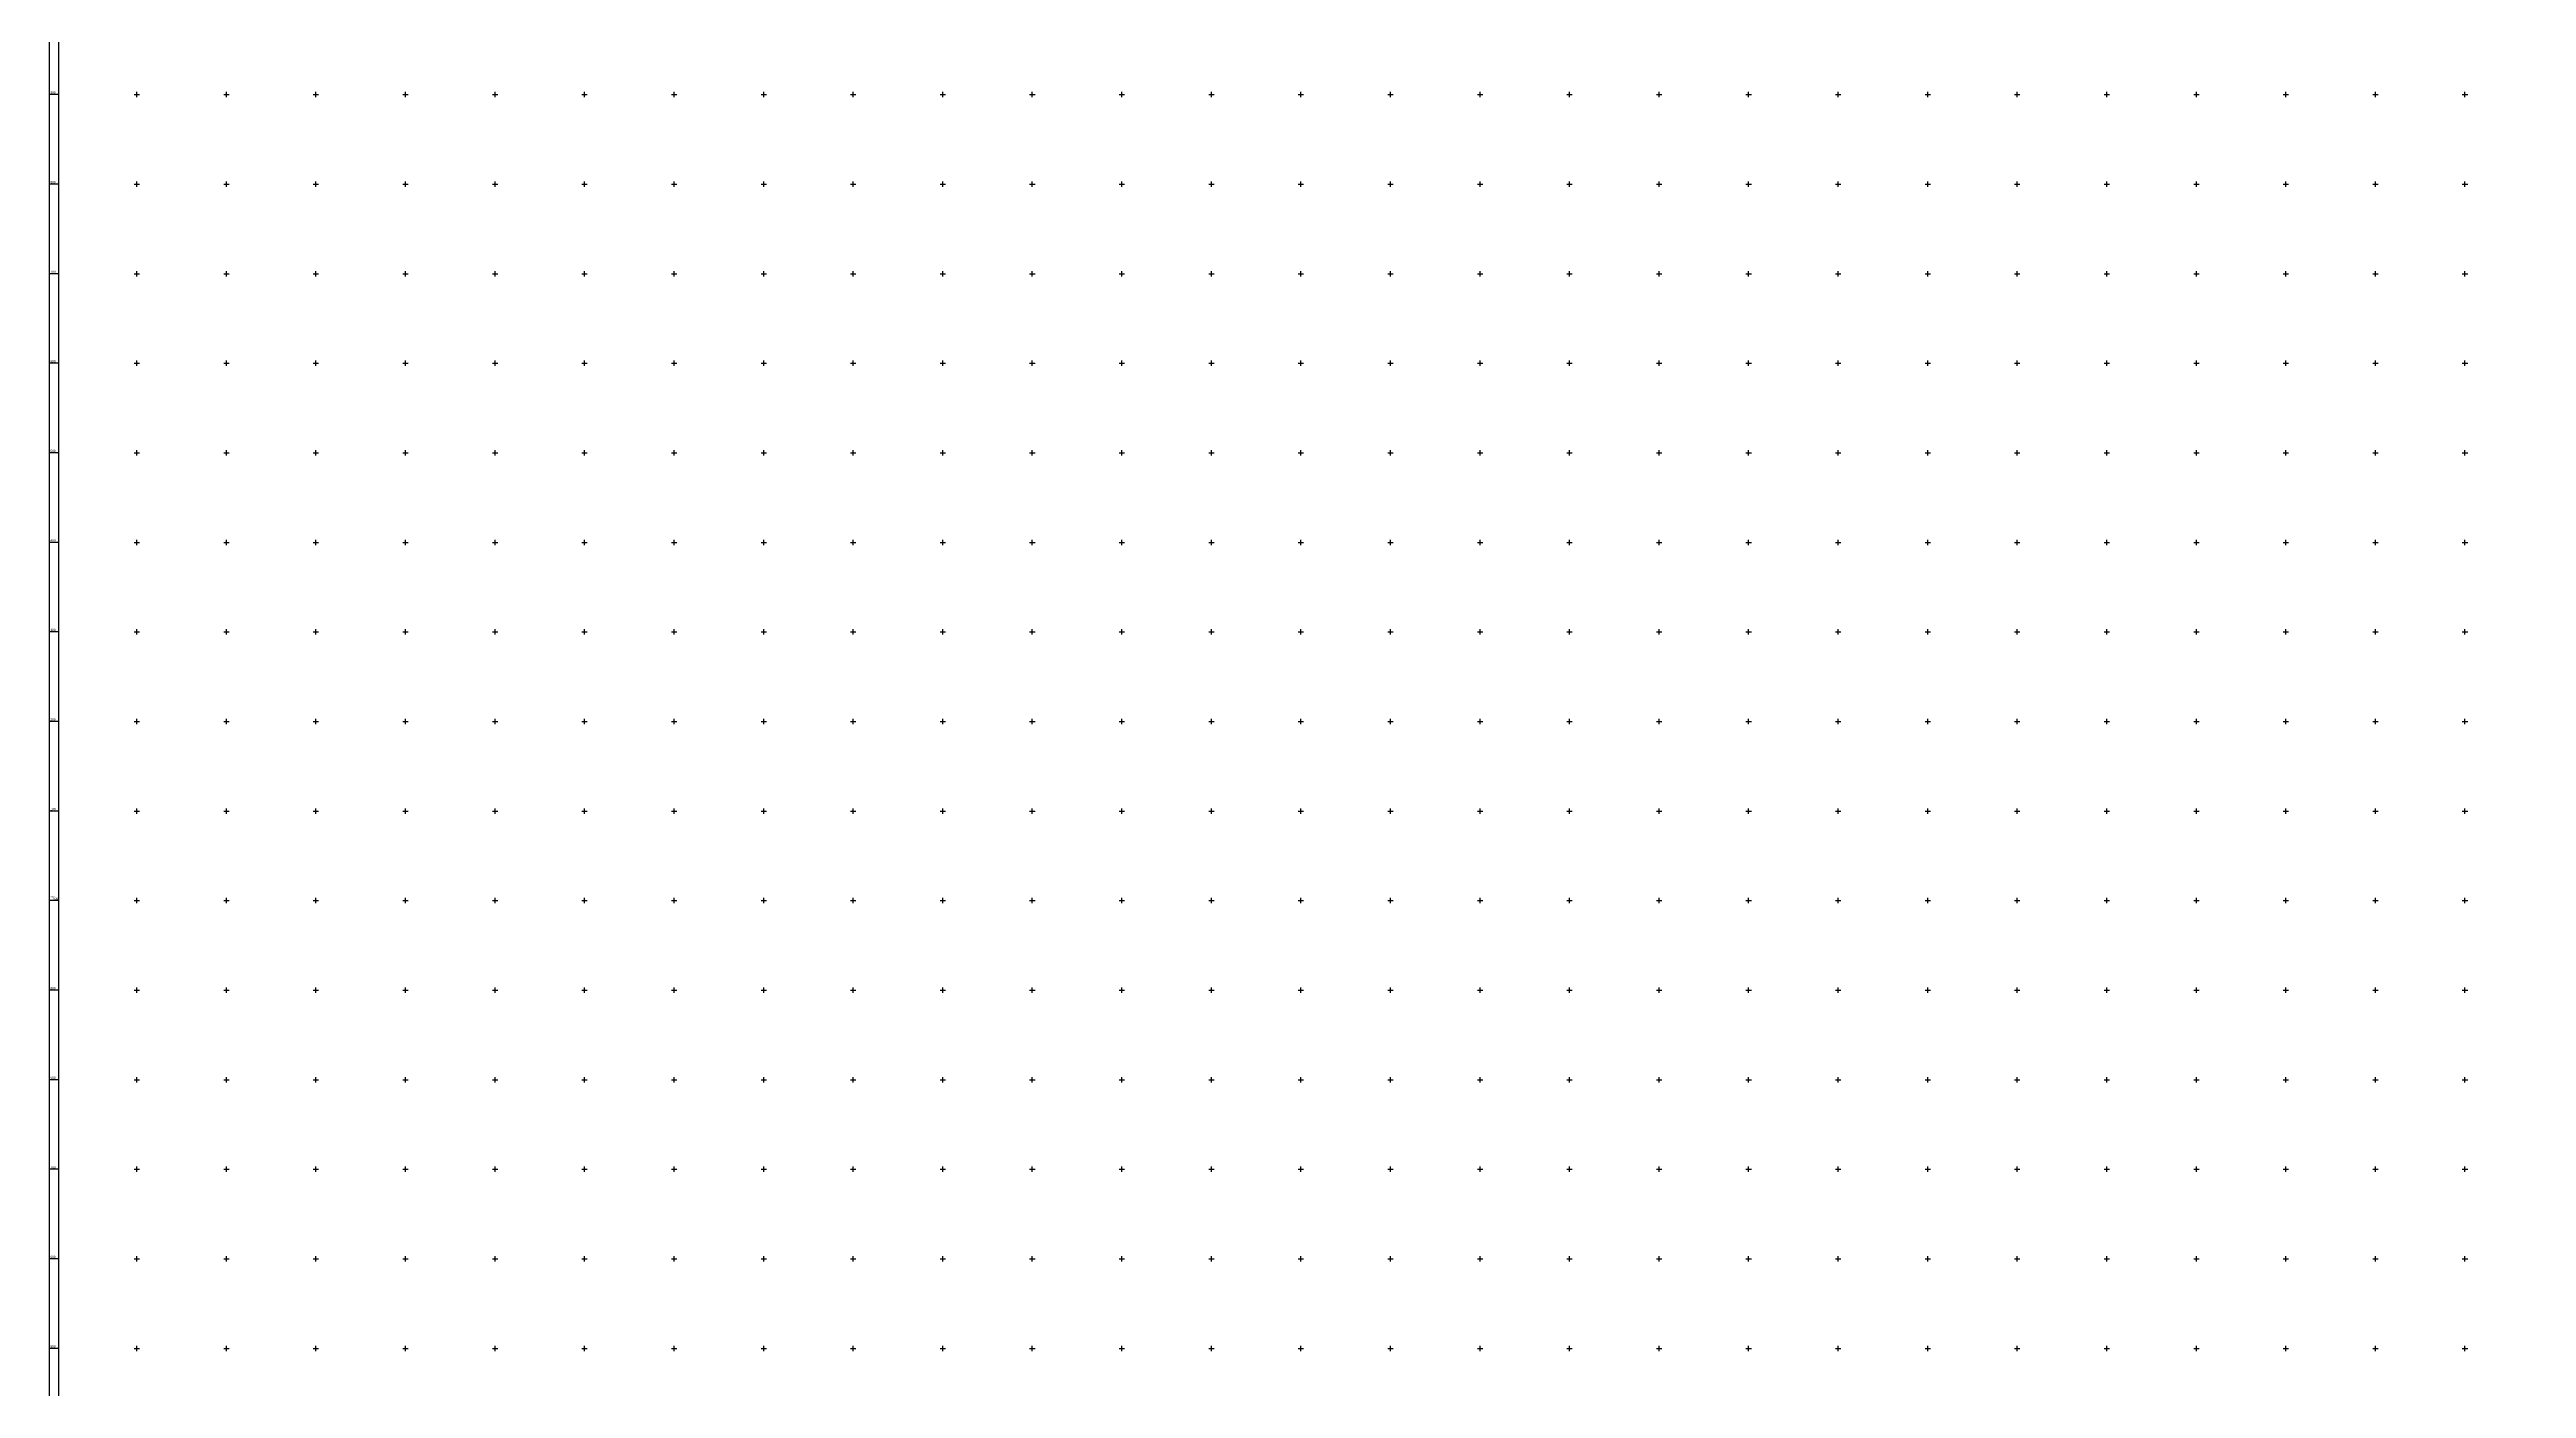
# Model space of a CAD drawing. Extents: x 542197 to 550482, y 1822129 to 1845893.
# Drawn here: x 542202 to 544969, y 1841455 to 1842950 of the extents above; entities that cross this region are included whole.
import ezdxf

# ---------------------------------------------------------------- set-up
doc = ezdxf.new("R2010")
doc.units = 0
doc.layers.add('Level 63', color=7, linetype='Continuous')

msp = doc.modelspace()

# ---------------------------------------------------------------- linework, layer by layer
at = {"layer": 'Level 63'}
for p, q in [((542300, 1842897), (542300, 1842903)), ((542400, 1842897), (542400, 1842903)), ((542500, 1842897), (542500, 1842903)), ((542600, 1842897), (542600, 1842903)), ((542700, 1842897), (542700, 1842903)), ((542800, 1842897), (542800, 1842903)), ((542900, 1842897), (542900, 1842903)), ((543000, 1842897), (543000, 1842903)), ((543100, 1842897), (543100, 1842903)), ((543200, 1842897), (543200, 1842903)), ((543300, 1842897), (543300, 1842903)), ((543400, 1842897), (543400, 1842903)), ((543500, 1842897), (543500, 1842903)), ((543600, 1842897), (543600, 1842903)), ((543700, 1842897), (543700, 1842903)), ((543800, 1842897), (543800, 1842903)), ((543900, 1842897), (543900, 1842903)), ((544000, 1842897), (544000, 1842903)), ((544100, 1842897), (544100, 1842903)), ((544200, 1842897), (544200, 1842903)), ((544300, 1842897), (544300, 1842903)), ((544400, 1842897), (544400, 1842903)), ((544500, 1842897), (544500, 1842903)), ((544600, 1842897), (544600, 1842903)), ((544700, 1842897), (544700, 1842903)), ((544800, 1842897), (544800, 1842903)), ((544900, 1842897), (544900, 1842903)), ((542212.9, 1842900), (542202.4, 1842900)), ((542297, 1842900), (542303, 1842900)), ((542397, 1842900), (542403, 1842900)), ((542497, 1842900), (542503, 1842900)), ((542597, 1842900), (542603, 1842900)), ((542697, 1842900), (542703, 1842900)), ((542797, 1842900), (542803, 1842900)), ((542897, 1842900), (542903, 1842900)), ((542997, 1842900), (543003, 1842900)), ((543097, 1842900), (543103, 1842900)), ((543197, 1842900), (543203, 1842900)), ((543297, 1842900), (543303, 1842900)), ((543397, 1842900), (543403, 1842900)), ((543497, 1842900), (543503, 1842900)), ((543597, 1842900), (543603, 1842900)), ((543697, 1842900), (543703, 1842900)), ((543797, 1842900), (543803, 1842900)), ((543897, 1842900), (543903, 1842900)), ((543997, 1842900), (544003, 1842900)), ((544097, 1842900), (544103, 1842900)), ((544197, 1842900), (544203, 1842900)), ((544297, 1842900), (544303, 1842900)), ((544397, 1842900), (544403, 1842900)), ((544497, 1842900), (544503, 1842900)), ((544597, 1842900), (544603, 1842900)), ((544697, 1842900), (544703, 1842900)), ((544797, 1842900), (544803, 1842900)), ((544897, 1842900), (544903, 1842900)), ((542212.9, 1842800), (542202.4, 1842800)), ((542297, 1842800), (542303, 1842800)), ((542300, 1842797), (542300, 1842803)), ((542397, 1842800), (542403, 1842800)), ((542400, 1842797), (542400, 1842803)), ((542497, 1842800), (542503, 1842800)), ((542500, 1842797), (542500, 1842803)), ((542597, 1842800), (542603, 1842800)), ((542600, 1842797), (542600, 1842803)), ((542697, 1842800), (542703, 1842800)), ((542700, 1842797), (542700, 1842803)), ((542797, 1842800), (542803, 1842800)), ((542800, 1842797), (542800, 1842803)), ((542897, 1842800), (542903, 1842800)), ((542900, 1842797), (542900, 1842803)), ((542997, 1842800), (543003, 1842800)), ((543000, 1842797), (543000, 1842803)), ((543097, 1842800), (543103, 1842800)), ((543100, 1842797), (543100, 1842803)), ((543197, 1842800), (543203, 1842800)), ((543200, 1842797), (543200, 1842803)), ((543297, 1842800), (543303, 1842800)), ((543300, 1842797), (543300, 1842803)), ((543397, 1842800), (543403, 1842800)), ((543400, 1842797), (543400, 1842803)), ((543497, 1842800), (543503, 1842800)), ((543500, 1842797), (543500, 1842803)), ((543597, 1842800), (543603, 1842800)), ((543600, 1842797), (543600, 1842803)), ((543697, 1842800), (543703, 1842800)), ((543700, 1842797), (543700, 1842803)), ((543797, 1842800), (543803, 1842800)), ((543800, 1842797), (543800, 1842803)), ((543897, 1842800), (543903, 1842800)), ((543900, 1842797), (543900, 1842803)), ((543997, 1842800), (544003, 1842800)), ((544000, 1842797), (544000, 1842803)), ((544097, 1842800), (544103, 1842800)), ((544100, 1842797), (544100, 1842803)), ((544197, 1842800), (544203, 1842800)), ((544200, 1842797), (544200, 1842803)), ((544297, 1842800), (544303, 1842800)), ((544300, 1842797), (544300, 1842803)), ((544397, 1842800), (544403, 1842800)), ((544400, 1842797), (544400, 1842803)), ((544497, 1842800), (544503, 1842800)), ((544500, 1842797), (544500, 1842803)), ((544597, 1842800), (544603, 1842800)), ((544600, 1842797), (544600, 1842803)), ((544697, 1842800), (544703, 1842800)), ((544700, 1842797), (544700, 1842803)), ((544797, 1842800), (544803, 1842800)), ((544800, 1842797), (544800, 1842803)), ((544897, 1842800), (544903, 1842800)), ((544900, 1842797), (544900, 1842803)), ((542212.9, 1842700), (542202.4, 1842700)), ((542297, 1842700), (542303, 1842700)), ((542300, 1842697), (542300, 1842703)), ((542397, 1842700), (542403, 1842700)), ((542400, 1842697), (542400, 1842703)), ((542497, 1842700), (542503, 1842700)), ((542500, 1842697), (542500, 1842703)), ((542597, 1842700), (542603, 1842700)), ((542600, 1842697), (542600, 1842703)), ((542697, 1842700), (542703, 1842700)), ((542700, 1842697), (542700, 1842703)), ((542797, 1842700), (542803, 1842700)), ((542800, 1842697), (542800, 1842703)), ((542897, 1842700), (542903, 1842700)), ((542900, 1842697), (542900, 1842703)), ((542997, 1842700), (543003, 1842700)), ((543000, 1842697), (543000, 1842703)), ((543097, 1842700), (543103, 1842700)), ((543100, 1842697), (543100, 1842703)), ((543197, 1842700), (543203, 1842700)), ((543200, 1842697), (543200, 1842703)), ((543297, 1842700), (543303, 1842700)), ((543300, 1842697), (543300, 1842703)), ((543397, 1842700), (543403, 1842700)), ((543400, 1842697), (543400, 1842703)), ((543497, 1842700), (543503, 1842700)), ((543500, 1842697), (543500, 1842703)), ((543597, 1842700), (543603, 1842700)), ((543600, 1842697), (543600, 1842703)), ((543697, 1842700), (543703, 1842700)), ((543700, 1842697), (543700, 1842703)), ((543797, 1842700), (543803, 1842700)), ((543800, 1842697), (543800, 1842703)), ((543897, 1842700), (543903, 1842700)), ((543900, 1842697), (543900, 1842703)), ((543997, 1842700), (544003, 1842700)), ((544000, 1842697), (544000, 1842703)), ((544097, 1842700), (544103, 1842700)), ((544100, 1842697), (544100, 1842703)), ((544197, 1842700), (544203, 1842700)), ((544200, 1842697), (544200, 1842703)), ((544297, 1842700), (544303, 1842700)), ((544300, 1842697), (544300, 1842703)), ((544397, 1842700), (544403, 1842700)), ((544400, 1842697), (544400, 1842703)), ((544497, 1842700), (544503, 1842700)), ((544500, 1842697), (544500, 1842703)), ((544597, 1842700), (544603, 1842700)), ((544600, 1842697), (544600, 1842703)), ((544697, 1842700), (544703, 1842700)), ((544700, 1842697), (544700, 1842703)), ((544797, 1842700), (544803, 1842700)), ((544800, 1842697), (544800, 1842703)), ((544897, 1842700), (544903, 1842700)), ((544900, 1842697), (544900, 1842703)), ((542212.9, 1842600), (542202.4, 1842600)), ((542297, 1842600), (542303, 1842600)), ((542300, 1842597), (542300, 1842603)), ((542397, 1842600), (542403, 1842600)), ((542400, 1842597), (542400, 1842603)), ((542497, 1842600), (542503, 1842600)), ((542500, 1842597), (542500, 1842603)), ((542597, 1842600), (542603, 1842600)), ((542600, 1842597), (542600, 1842603)), ((542697, 1842600), (542703, 1842600)), ((542700, 1842597), (542700, 1842603)), ((542797, 1842600), (542803, 1842600)), ((542800, 1842597), (542800, 1842603)), ((542897, 1842600), (542903, 1842600)), ((542900, 1842597), (542900, 1842603)), ((542997, 1842600), (543003, 1842600)), ((543000, 1842597), (543000, 1842603)), ((543097, 1842600), (543103, 1842600)), ((543100, 1842597), (543100, 1842603)), ((543197, 1842600), (543203, 1842600)), ((543200, 1842597), (543200, 1842603)), ((543297, 1842600), (543303, 1842600)), ((543300, 1842597), (543300, 1842603)), ((543397, 1842600), (543403, 1842600)), ((543400, 1842597), (543400, 1842603)), ((543497, 1842600), (543503, 1842600)), ((543500, 1842597), (543500, 1842603)), ((543597, 1842600), (543603, 1842600)), ((543600, 1842597), (543600, 1842603)), ((543697, 1842600), (543703, 1842600)), ((543700, 1842597), (543700, 1842603)), ((543797, 1842600), (543803, 1842600)), ((543800, 1842597), (543800, 1842603)), ((543897, 1842600), (543903, 1842600)), ((543900, 1842597), (543900, 1842603)), ((543997, 1842600), (544003, 1842600)), ((544000, 1842597), (544000, 1842603)), ((544097, 1842600), (544103, 1842600)), ((544100, 1842597), (544100, 1842603)), ((544197, 1842600), (544203, 1842600)), ((544200, 1842597), (544200, 1842603)), ((544297, 1842600), (544303, 1842600)), ((544300, 1842597), (544300, 1842603)), ((544397, 1842600), (544403, 1842600)), ((544400, 1842597), (544400, 1842603)), ((544497, 1842600), (544503, 1842600)), ((544500, 1842597), (544500, 1842603)), ((544597, 1842600), (544603, 1842600)), ((544600, 1842597), (544600, 1842603)), ((544697, 1842600), (544703, 1842600)), ((544700, 1842597), (544700, 1842603)), ((544797, 1842600), (544803, 1842600)), ((544800, 1842597), (544800, 1842603)), ((544897, 1842600), (544903, 1842600)), ((544900, 1842597), (544900, 1842603)), ((542212.9, 1842500), (542202.4, 1842500)), ((542297, 1842500), (542303, 1842500)), ((542300, 1842497), (542300, 1842503)), ((542397, 1842500), (542403, 1842500)), ((542400, 1842497), (542400, 1842503)), ((542497, 1842500), (542503, 1842500)), ((542500, 1842497), (542500, 1842503)), ((542597, 1842500), (542603, 1842500)), ((542600, 1842497), (542600, 1842503)), ((542697, 1842500), (542703, 1842500)), ((542700, 1842497), (542700, 1842503)), ((542797, 1842500), (542803, 1842500)), ((542800, 1842497), (542800, 1842503)), ((542897, 1842500), (542903, 1842500)), ((542900, 1842497), (542900, 1842503)), ((542997, 1842500), (543003, 1842500)), ((543000, 1842497), (543000, 1842503)), ((543097, 1842500), (543103, 1842500)), ((543100, 1842497), (543100, 1842503)), ((543197, 1842500), (543203, 1842500)), ((543200, 1842497), (543200, 1842503)), ((543297, 1842500), (543303, 1842500)), ((543300, 1842497), (543300, 1842503)), ((543397, 1842500), (543403, 1842500)), ((543400, 1842497), (543400, 1842503)), ((543497, 1842500), (543503, 1842500)), ((543500, 1842497), (543500, 1842503)), ((543597, 1842500), (543603, 1842500)), ((543600, 1842497), (543600, 1842503)), ((543697, 1842500), (543703, 1842500)), ((543700, 1842497), (543700, 1842503)), ((543797, 1842500), (543803, 1842500)), ((543800, 1842497), (543800, 1842503)), ((543897, 1842500), (543903, 1842500)), ((543900, 1842497), (543900, 1842503)), ((543997, 1842500), (544003, 1842500)), ((544000, 1842497), (544000, 1842503)), ((544097, 1842500), (544103, 1842500)), ((544100, 1842497), (544100, 1842503)), ((544197, 1842500), (544203, 1842500)), ((544200, 1842497), (544200, 1842503)), ((544297, 1842500), (544303, 1842500)), ((544300, 1842497), (544300, 1842503)), ((544397, 1842500), (544403, 1842500)), ((544400, 1842497), (544400, 1842503)), ((544497, 1842500), (544503, 1842500)), ((544500, 1842497), (544500, 1842503)), ((544597, 1842500), (544603, 1842500)), ((544600, 1842497), (544600, 1842503)), ((544697, 1842500), (544703, 1842500)), ((544700, 1842497), (544700, 1842503)), ((544797, 1842500), (544803, 1842500)), ((544800, 1842497), (544800, 1842503)), ((544897, 1842500), (544903, 1842500)), ((544900, 1842497), (544900, 1842503)), ((542212.9, 1842400), (542202.4, 1842400)), ((542297, 1842400), (542303, 1842400)), ((542300, 1842397), (542300, 1842403)), ((542397, 1842400), (542403, 1842400)), ((542400, 1842397), (542400, 1842403)), ((542497, 1842400), (542503, 1842400)), ((542500, 1842397), (542500, 1842403)), ((542597, 1842400), (542603, 1842400)), ((542600, 1842397), (542600, 1842403)), ((542697, 1842400), (542703, 1842400)), ((542700, 1842397), (542700, 1842403)), ((542797, 1842400), (542803, 1842400)), ((542800, 1842397), (542800, 1842403)), ((542897, 1842400), (542903, 1842400)), ((542900, 1842397), (542900, 1842403)), ((542997, 1842400), (543003, 1842400)), ((543000, 1842397), (543000, 1842403)), ((543097, 1842400), (543103, 1842400)), ((543100, 1842397), (543100, 1842403)), ((543197, 1842400), (543203, 1842400)), ((543200, 1842397), (543200, 1842403)), ((543297, 1842400), (543303, 1842400)), ((543300, 1842397), (543300, 1842403)), ((543397, 1842400), (543403, 1842400)), ((543400, 1842397), (543400, 1842403)), ((543497, 1842400), (543503, 1842400)), ((543500, 1842397), (543500, 1842403)), ((543597, 1842400), (543603, 1842400)), ((543600, 1842397), (543600, 1842403)), ((543697, 1842400), (543703, 1842400)), ((543700, 1842397), (543700, 1842403)), ((543797, 1842400), (543803, 1842400)), ((543800, 1842397), (543800, 1842403)), ((543897, 1842400), (543903, 1842400)), ((543900, 1842397), (543900, 1842403)), ((543997, 1842400), (544003, 1842400)), ((544000, 1842397), (544000, 1842403)), ((544097, 1842400), (544103, 1842400)), ((544100, 1842397), (544100, 1842403)), ((544197, 1842400), (544203, 1842400)), ((544200, 1842397), (544200, 1842403)), ((544297, 1842400), (544303, 1842400)), ((544300, 1842397), (544300, 1842403)), ((544397, 1842400), (544403, 1842400)), ((544400, 1842397), (544400, 1842403)), ((544497, 1842400), (544503, 1842400)), ((544500, 1842397), (544500, 1842403)), ((544597, 1842400), (544603, 1842400)), ((544600, 1842397), (544600, 1842403)), ((544697, 1842400), (544703, 1842400)), ((544700, 1842397), (544700, 1842403)), ((544797, 1842400), (544803, 1842400)), ((544800, 1842397), (544800, 1842403)), ((544897, 1842400), (544903, 1842400)), ((544900, 1842397), (544900, 1842403)), ((542212.9, 1842300), (542202.4, 1842300)), ((542297, 1842300), (542303, 1842300)), ((542300, 1842297), (542300, 1842303)), ((542397, 1842300), (542403, 1842300)), ((542400, 1842297), (542400, 1842303)), ((542497, 1842300), (542503, 1842300)), ((542500, 1842297), (542500, 1842303)), ((542597, 1842300), (542603, 1842300)), ((542600, 1842297), (542600, 1842303)), ((542697, 1842300), (542703, 1842300)), ((542700, 1842297), (542700, 1842303)), ((542797, 1842300), (542803, 1842300)), ((542800, 1842297), (542800, 1842303)), ((542897, 1842300), (542903, 1842300)), ((542900, 1842297), (542900, 1842303)), ((542997, 1842300), (543003, 1842300)), ((543000, 1842297), (543000, 1842303)), ((543097, 1842300), (543103, 1842300)), ((543100, 1842297), (543100, 1842303)), ((543197, 1842300), (543203, 1842300)), ((543200, 1842297), (543200, 1842303)), ((543297, 1842300), (543303, 1842300)), ((543300, 1842297), (543300, 1842303)), ((543397, 1842300), (543403, 1842300)), ((543400, 1842297), (543400, 1842303)), ((543497, 1842300), (543503, 1842300)), ((543500, 1842297), (543500, 1842303)), ((543597, 1842300), (543603, 1842300)), ((543600, 1842297), (543600, 1842303)), ((543697, 1842300), (543703, 1842300)), ((543700, 1842297), (543700, 1842303)), ((543797, 1842300), (543803, 1842300)), ((543800, 1842297), (543800, 1842303)), ((543897, 1842300), (543903, 1842300)), ((543900, 1842297), (543900, 1842303)), ((543997, 1842300), (544003, 1842300)), ((544000, 1842297), (544000, 1842303)), ((544097, 1842300), (544103, 1842300)), ((544100, 1842297), (544100, 1842303)), ((544197, 1842300), (544203, 1842300)), ((544200, 1842297), (544200, 1842303)), ((544297, 1842300), (544303, 1842300)), ((544300, 1842297), (544300, 1842303)), ((544397, 1842300), (544403, 1842300)), ((544400, 1842297), (544400, 1842303)), ((544497, 1842300), (544503, 1842300)), ((544500, 1842297), (544500, 1842303)), ((544597, 1842300), (544603, 1842300)), ((544600, 1842297), (544600, 1842303)), ((544697, 1842300), (544703, 1842300)), ((544700, 1842297), (544700, 1842303)), ((544797, 1842300), (544803, 1842300)), ((544800, 1842297), (544800, 1842303)), ((544897, 1842300), (544903, 1842300)), ((544900, 1842297), (544900, 1842303)), ((542212.9, 1842200), (542202.4, 1842200)), ((542297, 1842200), (542303, 1842200)), ((542300, 1842197), (542300, 1842203)), ((542397, 1842200), (542403, 1842200)), ((542400, 1842197), (542400, 1842203)), ((542497, 1842200), (542503, 1842200)), ((542500, 1842197), (542500, 1842203)), ((542597, 1842200), (542603, 1842200)), ((542600, 1842197), (542600, 1842203)), ((542697, 1842200), (542703, 1842200)), ((542700, 1842197), (542700, 1842203)), ((542797, 1842200), (542803, 1842200)), ((542800, 1842197), (542800, 1842203)), ((542897, 1842200), (542903, 1842200)), ((542900, 1842197), (542900, 1842203)), ((542997, 1842200), (543003, 1842200)), ((543000, 1842197), (543000, 1842203)), ((543097, 1842200), (543103, 1842200)), ((543100, 1842197), (543100, 1842203)), ((543197, 1842200), (543203, 1842200)), ((543200, 1842197), (543200, 1842203)), ((543297, 1842200), (543303, 1842200)), ((543300, 1842197), (543300, 1842203)), ((543397, 1842200), (543403, 1842200)), ((543400, 1842197), (543400, 1842203)), ((543497, 1842200), (543503, 1842200)), ((543500, 1842197), (543500, 1842203)), ((543597, 1842200), (543603, 1842200)), ((543600, 1842197), (543600, 1842203)), ((543697, 1842200), (543703, 1842200)), ((543700, 1842197), (543700, 1842203)), ((543797, 1842200), (543803, 1842200)), ((543800, 1842197), (543800, 1842203)), ((543897, 1842200), (543903, 1842200)), ((543900, 1842197), (543900, 1842203)), ((543997, 1842200), (544003, 1842200)), ((544000, 1842197), (544000, 1842203)), ((544097, 1842200), (544103, 1842200)), ((544100, 1842197), (544100, 1842203)), ((544197, 1842200), (544203, 1842200)), ((544200, 1842197), (544200, 1842203)), ((544297, 1842200), (544303, 1842200)), ((544300, 1842197), (544300, 1842203)), ((544397, 1842200), (544403, 1842200)), ((544400, 1842197), (544400, 1842203)), ((544497, 1842200), (544503, 1842200)), ((544500, 1842197), (544500, 1842203)), ((544597, 1842200), (544603, 1842200)), ((544600, 1842197), (544600, 1842203)), ((544697, 1842200), (544703, 1842200)), ((544700, 1842197), (544700, 1842203)), ((544797, 1842200), (544803, 1842200)), ((544800, 1842197), (544800, 1842203)), ((544897, 1842200), (544903, 1842200)), ((544900, 1842197), (544900, 1842203)), ((542212.9, 1842100), (542202.4, 1842100)), ((542297, 1842100), (542303, 1842100)), ((542300, 1842097), (542300, 1842103)), ((542397, 1842100), (542403, 1842100)), ((542400, 1842097), (542400, 1842103)), ((542497, 1842100), (542503, 1842100)), ((542500, 1842097), (542500, 1842103)), ((542597, 1842100), (542603, 1842100)), ((542600, 1842097), (542600, 1842103)), ((542697, 1842100), (542703, 1842100)), ((542700, 1842097), (542700, 1842103)), ((542797, 1842100), (542803, 1842100)), ((542800, 1842097), (542800, 1842103)), ((542897, 1842100), (542903, 1842100)), ((542900, 1842097), (542900, 1842103)), ((542997, 1842100), (543003, 1842100)), ((543000, 1842097), (543000, 1842103)), ((543097, 1842100), (543103, 1842100)), ((543100, 1842097), (543100, 1842103)), ((543197, 1842100), (543203, 1842100)), ((543200, 1842097), (543200, 1842103)), ((543297, 1842100), (543303, 1842100)), ((543300, 1842097), (543300, 1842103)), ((543397, 1842100), (543403, 1842100)), ((543400, 1842097), (543400, 1842103)), ((543497, 1842100), (543503, 1842100)), ((543500, 1842097), (543500, 1842103)), ((543597, 1842100), (543603, 1842100)), ((543600, 1842097), (543600, 1842103)), ((543697, 1842100), (543703, 1842100)), ((543700, 1842097), (543700, 1842103)), ((543797, 1842100), (543803, 1842100)), ((543800, 1842097), (543800, 1842103)), ((543897, 1842100), (543903, 1842100)), ((543900, 1842097), (543900, 1842103)), ((543997, 1842100), (544003, 1842100)), ((544000, 1842097), (544000, 1842103)), ((544097, 1842100), (544103, 1842100)), ((544100, 1842097), (544100, 1842103)), ((544197, 1842100), (544203, 1842100)), ((544200, 1842097), (544200, 1842103)), ((544297, 1842100), (544303, 1842100)), ((544300, 1842097), (544300, 1842103)), ((544397, 1842100), (544403, 1842100)), ((544400, 1842097), (544400, 1842103)), ((544497, 1842100), (544503, 1842100)), ((544500, 1842097), (544500, 1842103)), ((544597, 1842100), (544603, 1842100)), ((544600, 1842097), (544600, 1842103)), ((544697, 1842100), (544703, 1842100)), ((544700, 1842097), (544700, 1842103)), ((544797, 1842100), (544803, 1842100)), ((544800, 1842097), (544800, 1842103)), ((544897, 1842100), (544903, 1842100)), ((544900, 1842097), (544900, 1842103)), ((542212.9, 1842000), (542202.4, 1842000)), ((542297, 1842000), (542303, 1842000)), ((542300, 1841997), (542300, 1842003)), ((542397, 1842000), (542403, 1842000)), ((542400, 1841997), (542400, 1842003)), ((542497, 1842000), (542503, 1842000)), ((542500, 1841997), (542500, 1842003)), ((542597, 1842000), (542603, 1842000)), ((542600, 1841997), (542600, 1842003)), ((542697, 1842000), (542703, 1842000)), ((542700, 1841997), (542700, 1842003)), ((542797, 1842000), (542803, 1842000)), ((542800, 1841997), (542800, 1842003)), ((542897, 1842000), (542903, 1842000)), ((542900, 1841997), (542900, 1842003)), ((542997, 1842000), (543003, 1842000)), ((543000, 1841997), (543000, 1842003)), ((543097, 1842000), (543103, 1842000)), ((543100, 1841997), (543100, 1842003)), ((543197, 1842000), (543203, 1842000)), ((543200, 1841997), (543200, 1842003)), ((543297, 1842000), (543303, 1842000)), ((543300, 1841997), (543300, 1842003)), ((543397, 1842000), (543403, 1842000)), ((543400, 1841997), (543400, 1842003)), ((543497, 1842000), (543503, 1842000)), ((543500, 1841997), (543500, 1842003)), ((543597, 1842000), (543603, 1842000)), ((543600, 1841997), (543600, 1842003)), ((543697, 1842000), (543703, 1842000)), ((543700, 1841997), (543700, 1842003)), ((543797, 1842000), (543803, 1842000)), ((543800, 1841997), (543800, 1842003)), ((543897, 1842000), (543903, 1842000)), ((543900, 1841997), (543900, 1842003)), ((543997, 1842000), (544003, 1842000)), ((544000, 1841997), (544000, 1842003)), ((544097, 1842000), (544103, 1842000)), ((544100, 1841997), (544100, 1842003)), ((544197, 1842000), (544203, 1842000)), ((544200, 1841997), (544200, 1842003)), ((544297, 1842000), (544303, 1842000)), ((544300, 1841997), (544300, 1842003)), ((544397, 1842000), (544403, 1842000)), ((544400, 1841997), (544400, 1842003)), ((544497, 1842000), (544503, 1842000)), ((544500, 1841997), (544500, 1842003)), ((544597, 1842000), (544603, 1842000)), ((544600, 1841997), (544600, 1842003)), ((544697, 1842000), (544703, 1842000)), ((544700, 1841997), (544700, 1842003)), ((544797, 1842000), (544803, 1842000)), ((544800, 1841997), (544800, 1842003)), ((544897, 1842000), (544903, 1842000)), ((544900, 1841997), (544900, 1842003)), ((542212.9, 1841900), (542202.4, 1841900)), ((542297, 1841900), (542303, 1841900)), ((542300, 1841897), (542300, 1841903)), ((542397, 1841900), (542403, 1841900)), ((542400, 1841897), (542400, 1841903)), ((542497, 1841900), (542503, 1841900)), ((542500, 1841897), (542500, 1841903)), ((542597, 1841900), (542603, 1841900)), ((542600, 1841897), (542600, 1841903)), ((542697, 1841900), (542703, 1841900)), ((542700, 1841897), (542700, 1841903)), ((542797, 1841900), (542803, 1841900)), ((542800, 1841897), (542800, 1841903)), ((542897, 1841900), (542903, 1841900)), ((542900, 1841897), (542900, 1841903)), ((542997, 1841900), (543003, 1841900)), ((543000, 1841897), (543000, 1841903)), ((543097, 1841900), (543103, 1841900)), ((543100, 1841897), (543100, 1841903)), ((543197, 1841900), (543203, 1841900)), ((543200, 1841897), (543200, 1841903)), ((543297, 1841900), (543303, 1841900)), ((543300, 1841897), (543300, 1841903)), ((543397, 1841900), (543403, 1841900)), ((543400, 1841897), (543400, 1841903)), ((543497, 1841900), (543503, 1841900)), ((543500, 1841897), (543500, 1841903)), ((543597, 1841900), (543603, 1841900)), ((543600, 1841897), (543600, 1841903)), ((543697, 1841900), (543703, 1841900)), ((543700, 1841897), (543700, 1841903)), ((543797, 1841900), (543803, 1841900)), ((543800, 1841897), (543800, 1841903)), ((543897, 1841900), (543903, 1841900)), ((543900, 1841897), (543900, 1841903)), ((543997, 1841900), (544003, 1841900)), ((544000, 1841897), (544000, 1841903)), ((544097, 1841900), (544103, 1841900)), ((544100, 1841897), (544100, 1841903)), ((544197, 1841900), (544203, 1841900)), ((544200, 1841897), (544200, 1841903)), ((544297, 1841900), (544303, 1841900)), ((544300, 1841897), (544300, 1841903)), ((544397, 1841900), (544403, 1841900)), ((544400, 1841897), (544400, 1841903)), ((544497, 1841900), (544503, 1841900)), ((544500, 1841897), (544500, 1841903)), ((544597, 1841900), (544603, 1841900)), ((544600, 1841897), (544600, 1841903)), ((544697, 1841900), (544703, 1841900)), ((544700, 1841897), (544700, 1841903)), ((544797, 1841900), (544803, 1841900)), ((544800, 1841897), (544800, 1841903)), ((544897, 1841900), (544903, 1841900)), ((544900, 1841897), (544900, 1841903)), ((542212.9, 1841800), (542202.4, 1841800)), ((542297, 1841800), (542303, 1841800)), ((542300, 1841797), (542300, 1841803)), ((542397, 1841800), (542403, 1841800)), ((542400, 1841797), (542400, 1841803)), ((542497, 1841800), (542503, 1841800)), ((542500, 1841797), (542500, 1841803)), ((542597, 1841800), (542603, 1841800)), ((542600, 1841797), (542600, 1841803)), ((542697, 1841800), (542703, 1841800)), ((542700, 1841797), (542700, 1841803)), ((542797, 1841800), (542803, 1841800)), ((542800, 1841797), (542800, 1841803)), ((542897, 1841800), (542903, 1841800)), ((542900, 1841797), (542900, 1841803)), ((542997, 1841800), (543003, 1841800)), ((543000, 1841797), (543000, 1841803)), ((543097, 1841800), (543103, 1841800)), ((543100, 1841797), (543100, 1841803)), ((543197, 1841800), (543203, 1841800)), ((543200, 1841797), (543200, 1841803)), ((543297, 1841800), (543303, 1841800)), ((543300, 1841797), (543300, 1841803)), ((543397, 1841800), (543403, 1841800)), ((543400, 1841797), (543400, 1841803)), ((543497, 1841800), (543503, 1841800)), ((543500, 1841797), (543500, 1841803)), ((543597, 1841800), (543603, 1841800)), ((543600, 1841797), (543600, 1841803)), ((543697, 1841800), (543703, 1841800)), ((543700, 1841797), (543700, 1841803)), ((543797, 1841800), (543803, 1841800)), ((543800, 1841797), (543800, 1841803)), ((543897, 1841800), (543903, 1841800)), ((543900, 1841797), (543900, 1841803)), ((543997, 1841800), (544003, 1841800)), ((544000, 1841797), (544000, 1841803)), ((544097, 1841800), (544103, 1841800)), ((544100, 1841797), (544100, 1841803)), ((544197, 1841800), (544203, 1841800)), ((544200, 1841797), (544200, 1841803)), ((544297, 1841800), (544303, 1841800)), ((544300, 1841797), (544300, 1841803)), ((544397, 1841800), (544403, 1841800)), ((544400, 1841797), (544400, 1841803)), ((544497, 1841800), (544503, 1841800)), ((544500, 1841797), (544500, 1841803)), ((544597, 1841800), (544603, 1841800)), ((544600, 1841797), (544600, 1841803)), ((544697, 1841800), (544703, 1841800)), ((544700, 1841797), (544700, 1841803)), ((544797, 1841800), (544803, 1841800)), ((544800, 1841797), (544800, 1841803)), ((544897, 1841800), (544903, 1841800)), ((544900, 1841797), (544900, 1841803)), ((542212.9, 1841700), (542202.4, 1841700)), ((542297, 1841700), (542303, 1841700)), ((542300, 1841697), (542300, 1841703)), ((542397, 1841700), (542403, 1841700)), ((542400, 1841697), (542400, 1841703)), ((542497, 1841700), (542503, 1841700)), ((542500, 1841697), (542500, 1841703)), ((542597, 1841700), (542603, 1841700)), ((542600, 1841697), (542600, 1841703)), ((542697, 1841700), (542703, 1841700)), ((542700, 1841697), (542700, 1841703)), ((542797, 1841700), (542803, 1841700)), ((542800, 1841697), (542800, 1841703)), ((542897, 1841700), (542903, 1841700)), ((542900, 1841697), (542900, 1841703)), ((542997, 1841700), (543003, 1841700)), ((543000, 1841697), (543000, 1841703)), ((543097, 1841700), (543103, 1841700)), ((543100, 1841697), (543100, 1841703)), ((543197, 1841700), (543203, 1841700)), ((543200, 1841697), (543200, 1841703)), ((543297, 1841700), (543303, 1841700)), ((543300, 1841697), (543300, 1841703)), ((543397, 1841700), (543403, 1841700)), ((543400, 1841697), (543400, 1841703)), ((543497, 1841700), (543503, 1841700)), ((543500, 1841697), (543500, 1841703)), ((543597, 1841700), (543603, 1841700)), ((543600, 1841697), (543600, 1841703)), ((543697, 1841700), (543703, 1841700)), ((543700, 1841697), (543700, 1841703)), ((543797, 1841700), (543803, 1841700)), ((543800, 1841697), (543800, 1841703)), ((543897, 1841700), (543903, 1841700)), ((543900, 1841697), (543900, 1841703)), ((543997, 1841700), (544003, 1841700)), ((544000, 1841697), (544000, 1841703)), ((544097, 1841700), (544103, 1841700)), ((544100, 1841697), (544100, 1841703)), ((544197, 1841700), (544203, 1841700)), ((544200, 1841697), (544200, 1841703)), ((544297, 1841700), (544303, 1841700)), ((544300, 1841697), (544300, 1841703)), ((544397, 1841700), (544403, 1841700)), ((544400, 1841697), (544400, 1841703)), ((544497, 1841700), (544503, 1841700)), ((544500, 1841697), (544500, 1841703)), ((544597, 1841700), (544603, 1841700)), ((544600, 1841697), (544600, 1841703)), ((544697, 1841700), (544703, 1841700)), ((544700, 1841697), (544700, 1841703)), ((544797, 1841700), (544803, 1841700)), ((544800, 1841697), (544800, 1841703)), ((544897, 1841700), (544903, 1841700)), ((544900, 1841697), (544900, 1841703)), ((542300, 1841597), (542300, 1841603)), ((542400, 1841597), (542400, 1841603)), ((542500, 1841597), (542500, 1841603)), ((542600, 1841597), (542600, 1841603)), ((542700, 1841597), (542700, 1841603)), ((542800, 1841597), (542800, 1841603)), ((542900, 1841597), (542900, 1841603)), ((543000, 1841597), (543000, 1841603)), ((543100, 1841597), (543100, 1841603)), ((543200, 1841597), (543200, 1841603)), ((543300, 1841597), (543300, 1841603)), ((543400, 1841597), (543400, 1841603)), ((543500, 1841597), (543500, 1841603)), ((543600, 1841597), (543600, 1841603)), ((543700, 1841597), (543700, 1841603)), ((543800, 1841597), (543800, 1841603)), ((543900, 1841597), (543900, 1841603)), ((544000, 1841597), (544000, 1841603)), ((544100, 1841597), (544100, 1841603)), ((544200, 1841597), (544200, 1841603)), ((544300, 1841597), (544300, 1841603)), ((544400, 1841597), (544400, 1841603)), ((544500, 1841597), (544500, 1841603)), ((544600, 1841597), (544600, 1841603)), ((544700, 1841597), (544700, 1841603)), ((544800, 1841597), (544800, 1841603)), ((544900, 1841597), (544900, 1841603)), ((542212.9, 1841600), (542202.4, 1841600)), ((542297, 1841600), (542303, 1841600)), ((542397, 1841600), (542403, 1841600)), ((542497, 1841600), (542503, 1841600)), ((542597, 1841600), (542603, 1841600)), ((542697, 1841600), (542703, 1841600)), ((542797, 1841600), (542803, 1841600)), ((542897, 1841600), (542903, 1841600)), ((542997, 1841600), (543003, 1841600)), ((543097, 1841600), (543103, 1841600)), ((543197, 1841600), (543203, 1841600)), ((543297, 1841600), (543303, 1841600)), ((543397, 1841600), (543403, 1841600)), ((543497, 1841600), (543503, 1841600)), ((543597, 1841600), (543603, 1841600)), ((543697, 1841600), (543703, 1841600)), ((543797, 1841600), (543803, 1841600)), ((543897, 1841600), (543903, 1841600)), ((543997, 1841600), (544003, 1841600)), ((544097, 1841600), (544103, 1841600)), ((544197, 1841600), (544203, 1841600)), ((544297, 1841600), (544303, 1841600)), ((544397, 1841600), (544403, 1841600)), ((544497, 1841600), (544503, 1841600)), ((544597, 1841600), (544603, 1841600)), ((544697, 1841600), (544703, 1841600)), ((544797, 1841600), (544803, 1841600)), ((544897, 1841600), (544903, 1841600)), ((542212.9, 1841500), (542202.4, 1841500)), ((542297, 1841500), (542303, 1841500)), ((542300, 1841497), (542300, 1841503)), ((542397, 1841500), (542403, 1841500)), ((542400, 1841497), (542400, 1841503)), ((542497, 1841500), (542503, 1841500)), ((542500, 1841497), (542500, 1841503)), ((542597, 1841500), (542603, 1841500)), ((542600, 1841497), (542600, 1841503)), ((542697, 1841500), (542703, 1841500)), ((542700, 1841497), (542700, 1841503)), ((542797, 1841500), (542803, 1841500)), ((542800, 1841497), (542800, 1841503)), ((542897, 1841500), (542903, 1841500)), ((542900, 1841497), (542900, 1841503)), ((542997, 1841500), (543003, 1841500)), ((543000, 1841497), (543000, 1841503)), ((543097, 1841500), (543103, 1841500)), ((543100, 1841497), (543100, 1841503)), ((543197, 1841500), (543203, 1841500)), ((543200, 1841497), (543200, 1841503)), ((543297, 1841500), (543303, 1841500)), ((543300, 1841497), (543300, 1841503)), ((543397, 1841500), (543403, 1841500)), ((543400, 1841497), (543400, 1841503)), ((543497, 1841500), (543503, 1841500)), ((543500, 1841497), (543500, 1841503)), ((543597, 1841500), (543603, 1841500)), ((543600, 1841497), (543600, 1841503)), ((543697, 1841500), (543703, 1841500)), ((543700, 1841497), (543700, 1841503)), ((543797, 1841500), (543803, 1841500)), ((543800, 1841497), (543800, 1841503)), ((543897, 1841500), (543903, 1841500)), ((543900, 1841497), (543900, 1841503)), ((543997, 1841500), (544003, 1841500)), ((544000, 1841497), (544000, 1841503)), ((544097, 1841500), (544103, 1841500)), ((544100, 1841497), (544100, 1841503)), ((544197, 1841500), (544203, 1841500)), ((544200, 1841497), (544200, 1841503)), ((544297, 1841500), (544303, 1841500)), ((544300, 1841497), (544300, 1841503)), ((544397, 1841500), (544403, 1841500)), ((544400, 1841497), (544400, 1841503)), ((544497, 1841500), (544503, 1841500)), ((544500, 1841497), (544500, 1841503)), ((544597, 1841500), (544603, 1841500)), ((544600, 1841497), (544600, 1841503)), ((544697, 1841500), (544703, 1841500)), ((544700, 1841497), (544700, 1841503)), ((544797, 1841500), (544803, 1841500)), ((544800, 1841497), (544800, 1841503)), ((544897, 1841500), (544903, 1841500)), ((544900, 1841497), (544900, 1841503))]:
    msp.add_line(p, q, dxfattribs=at)
for points in [[(542202.4, 1845862.3), (550399.9, 1845862.3), (550399.9, 1839658.4), (542202.4, 1839658.4), (542202.4, 1845862.3)], [(542212.9, 1845851.8), (550389.4, 1845851.8), (550389.4, 1839668.9), (542212.9, 1839668.9), (542212.9, 1845851.8)]]:
    msp.add_lwpolyline(points, dxfattribs=at)

# ---------------------------------------------------------------- texts
for s, height, p in [('900', 2.5, (542203.4, 1842901)), ('800', 2.5, (542203.4, 1842801)), ('700', 2.5, (542203.4, 1842701)), ('600', 2.5, (542203.4, 1842601)), ('500', 2.5, (542203.4, 1842501)), ('400', 2.5, (542203.4, 1842401)), ('300', 2.5, (542203.4, 1842301)), ('200', 2.5, (542203.4, 1842201)), ('100', 2.5, (542203.4, 1842101)), ('1842', 1.75, (542203.4, 1842003.5)), ('000', 2.5, (542206.3, 1842001)), ('900', 2.5, (542203.4, 1841901)), ('800', 2.5, (542203.4, 1841801)), ('700', 2.5, (542203.4, 1841701)), ('600', 2.5, (542203.4, 1841601)), ('500', 2.5, (542203.4, 1841501))]:
    msp.add_text(s, height=height, dxfattribs=at).set_placement(p)

doc.saveas('drawing.dxf')
